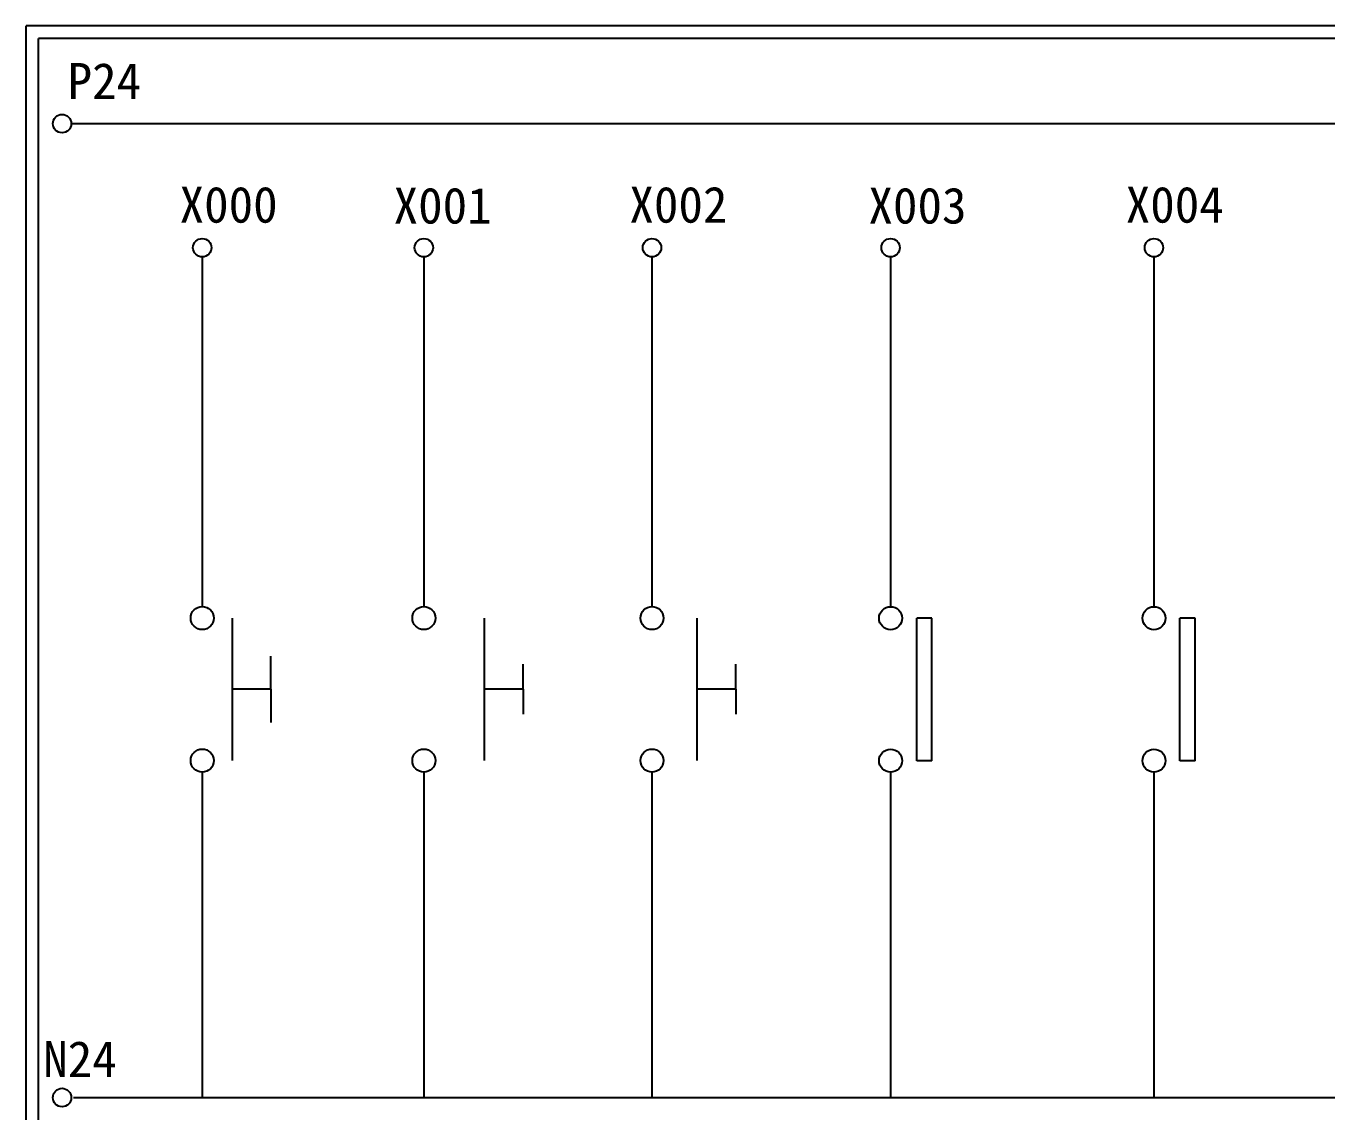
# Model space of a CAD drawing. Extents: x 325 to 612, y 3 to 207.
# Drawn here: x 325.3 to 455.2, y 98.5 to 207 of the extents above; entities that cross this region are included whole.
import ezdxf

# ---------------------------------------------------------------- set-up
doc = ezdxf.new("R2010")
doc.units = 0
doc.layers.get('0').update_dxf_attribs({"linetype": 'CONTINUOUS'})
doc.layers.add('圖框層', color=7, linetype='CONTINUOUS')
doc.layers.add('標尺寸層', color=3, linetype='CONTINUOUS')
doc.styles.add('STSL', font='kaiu.ttf')

msp = doc.modelspace()

# ---------------------------------------------------------------- linework, layer by layer
for p, q in [((415.79, 147.83), (414.29, 147.83)), ((442.1, 147.83), (440.59, 147.83)), ((349.79, 140.73), (349.79, 144.04)), ((374.97, 140.73), (374.97, 143.23)), ((396.23, 140.73), (396.23, 143.23)), ((349.79, 140.73), (349.79, 137.42)), ((374.97, 140.73), (374.97, 138.23)), ((396.23, 140.73), (396.23, 138.23)), ((415.79, 133.6), (414.29, 133.6)), ((442.1, 133.6), (440.59, 133.6))]:
    msp.add_line(p, q)
at = {"layer": '圖框層', "color": 7}
for p, q in [((612.32, 206.97), (325.32, 206.97)), ((325.32, 3), (325.32, 206.97)), ((611.07, 205.72), (326.57, 205.72)), ((326.57, 4.25), (326.57, 205.72))]:
    msp.add_line(p, q, dxfattribs=at)
at = {"layer": '標尺寸層', "color": 7}
for p, q in [((329.84, 197.22), (607.44, 197.22)), ((342.92, 183.91), (342.92, 148.99)), ((365.06, 183.91), (365.06, 148.99)), ((387.85, 183.91), (387.85, 148.99)), ((411.68, 183.91), (411.68, 148.99)), ((437.99, 183.91), (437.99, 148.99)), ((345.92, 147.84), (345.92, 133.61)), ((371.11, 133.61), (371.11, 147.84)), ((392.37, 133.61), (392.37, 147.84)), ((414.29, 133.6), (414.29, 147.83)), ((415.79, 133.6), (415.79, 147.83)), ((440.59, 133.6), (440.59, 147.83)), ((442.1, 133.6), (442.1, 147.83)), ((349.79, 140.73), (345.92, 140.73)), ((374.97, 140.73), (371.11, 140.73)), ((396.23, 140.73), (392.37, 140.73)), ((342.92, 132.46), (342.92, 99.96)), ((365.06, 132.46), (365.06, 99.96)), ((387.85, 132.46), (387.85, 99.96)), ((437.99, 132.46), (437.99, 99.96)), ((411.68, 132.45), (411.68, 99.96)), ((437.99, 132.45), (437.99, 99.96)), ((330.05, 99.96), (607.92, 99.96))]:
    msp.add_line(p, q, dxfattribs=at)
for centre, radius in [((328.92, 197.22), 0.92), ((342.92, 184.83), 0.92), ((365.06, 184.83), 0.92), ((365.06, 184.83), 0.92), ((365.06, 184.83), 0.92), ((387.85, 184.83), 0.92), ((387.85, 184.83), 0.92), ((411.68, 184.83), 0.92), ((437.99, 184.83), 0.92), ((342.92, 147.84), 1.15), ((365.06, 147.84), 1.15), ((387.85, 147.84), 1.15), ((411.68, 147.83), 1.15), ((437.99, 147.83), 1.15), ((342.92, 133.61), 1.15), ((365.06, 133.61), 1.15), ((387.85, 133.61), 1.15), ((411.68, 133.6), 1.15), ((437.99, 133.6), 1.15), ((328.92, 99.96), 0.92)]:
    msp.add_circle(centre, radius, dxfattribs=at)

# ---------------------------------------------------------------- texts
at = {"layer": '圖框層', "color": 4, "style": 'STSL'}
for s, p in [('P24', (329.47, 199.68)), ('X000', (340.66, 187.33)), ('X002', (385.59, 187.33)), ('X004', (435.17, 187.33)), ('X001', (362.04, 187.24)), ('X003', (409.47, 187.24)), ('N24', (327.04, 102))]:
    msp.add_text(s, height=3.6, dxfattribs=at).set_placement(p)

doc.saveas('drawing.dxf')
